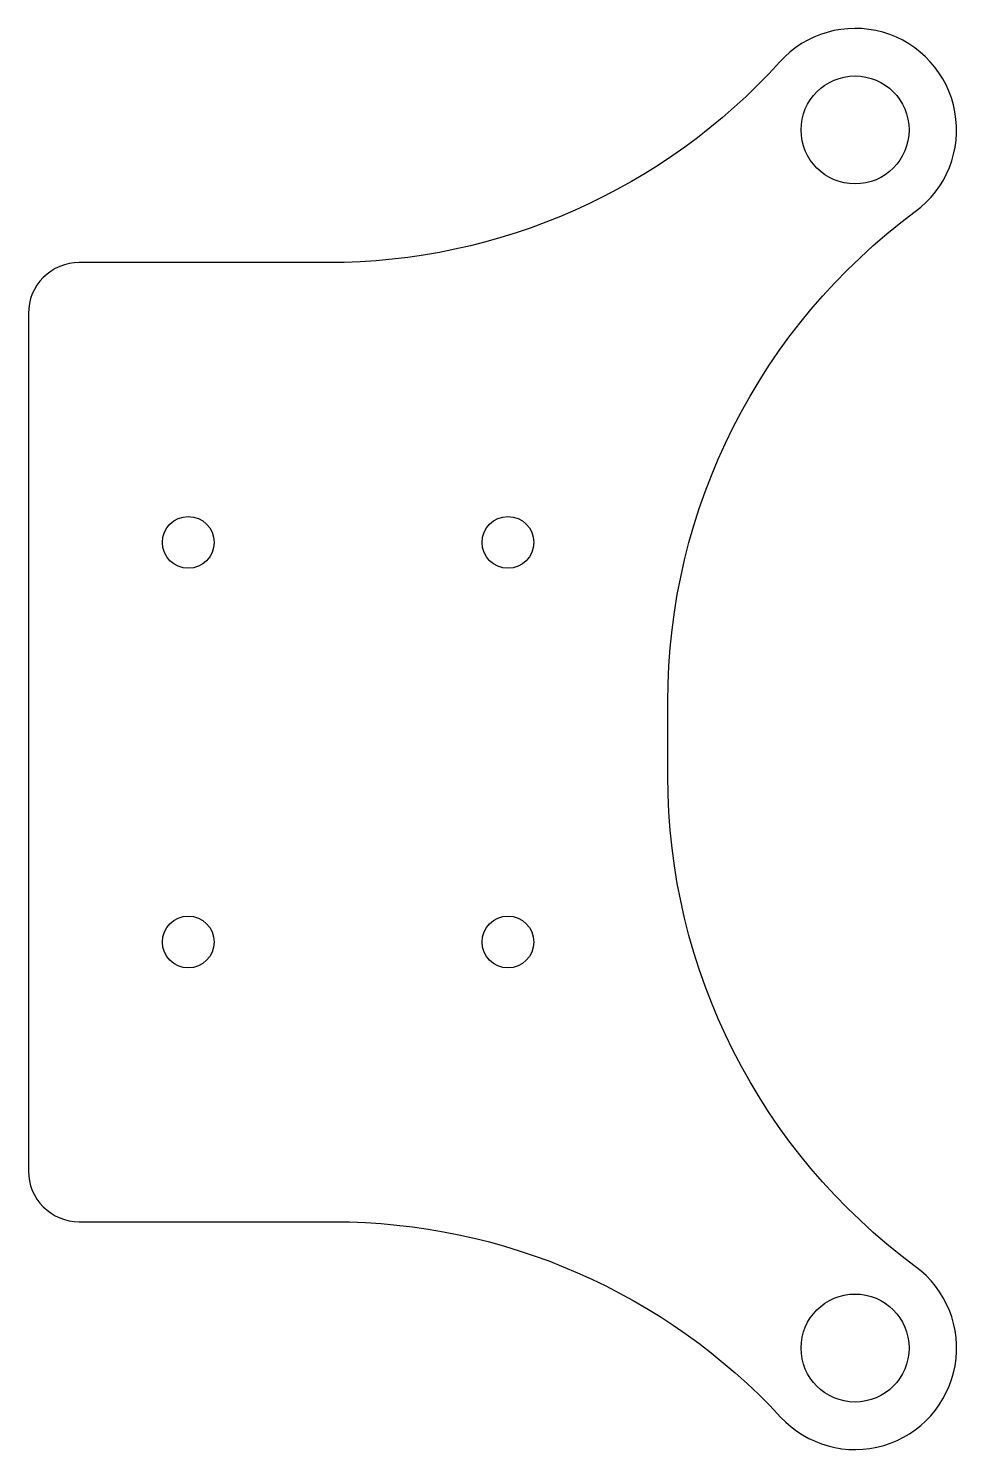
# Model space of a CAD drawing. Header units: inches. Extents: x -0.79 to 1.5, y -1.74 to 1.76.
import ezdxf

# ---------------------------------------------------------------- set-up
doc = ezdxf.new("R2010")
doc.units = ezdxf.units.IN
doc.header["$MEASUREMENT"] = 0

msp = doc.modelspace()

# ---------------------------------------------------------------- linework, layer by layer
msp.add_lwpolyline([(-0.6624, 1.1811, 0.414214), (-0.7874, 1.0561), (-0.7874, -1.0561, 0.414214), (-0.6624, -1.1811), (-0.0354, -1.1811, -0.20892), (1.0653, -1.662, 1.09892), (1.3971, -1.2909, -0.238193), (0.7874, -0.0837), (0.7874, 0.0995, -0.238193), (1.3971, 1.3067, 1.105674), (1.0632, 1.6755, -0.212104), (-0.0498, 1.1811)], format="xyb", close=True)
for centre, radius in [((1.2487, 1.5079), 0.133), ((-0.3937, 0.4921), 0.0638), ((0.3937, 0.4921), 0.0638), ((-0.3937, -0.4921), 0.0638), ((0.3937, -0.4921), 0.0638), ((1.2487, -1.4921), 0.133)]:
    msp.add_circle(centre, radius)

doc.saveas('drawing.dxf')
